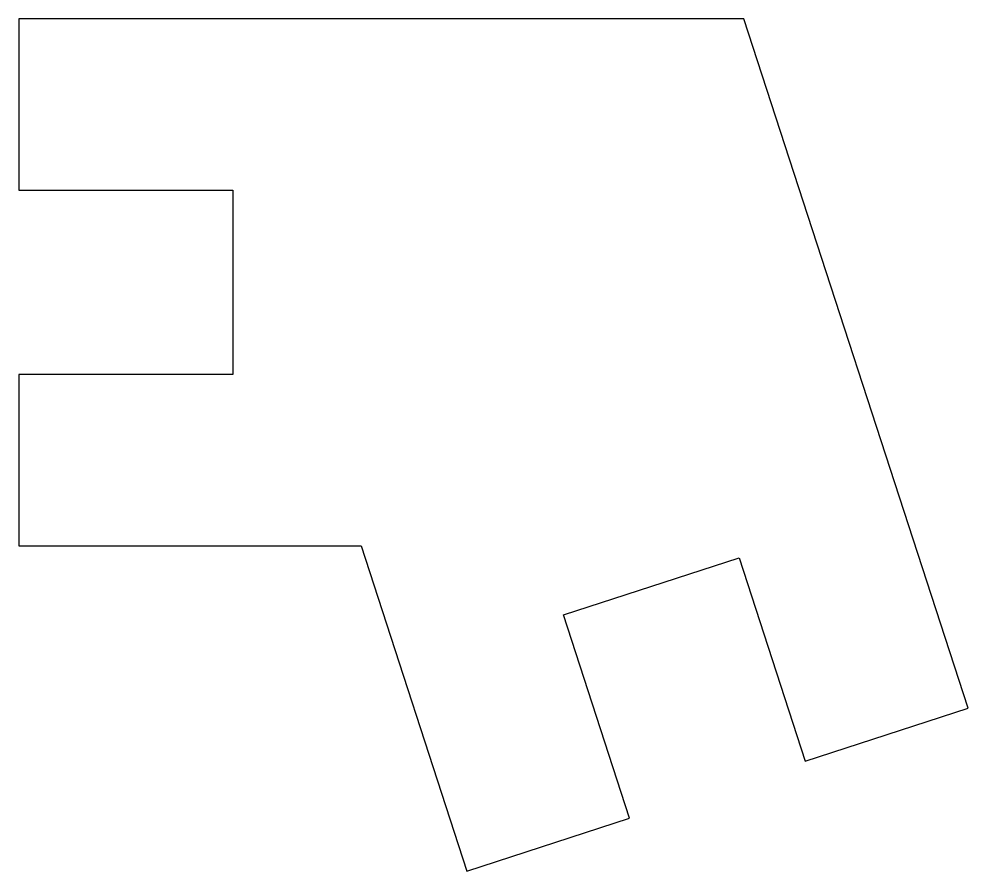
# Model space of a CAD drawing. Header units: millimetres. Extents: x 26.4 to 48.6, y -11.6 to 8.3.
import ezdxf

# ---------------------------------------------------------------- set-up
doc = ezdxf.new("R2010")
doc.units = ezdxf.units.MM
doc.layers.get('0').update_dxf_attribs({"linetype": 'CONTINUOUS'})

msp = doc.modelspace()

# ---------------------------------------------------------------- linework, layer by layer
msp.add_line((31.425, 4.318), (31.425, 0))
msp.add_lwpolyline([(26.425, -4), (34.425, -4), (36.897, -11.608), (40.702, -10.372), (39.157, -5.617), (43.263, -4.283), (44.808, -9.038), (48.613, -7.802), (43.375, 8.318), (26.425, 8.318), (26.425, 4.318), (31.425, 4.318), (31.425, 0), (26.425, 0)], close=True)

doc.saveas('drawing.dxf')
